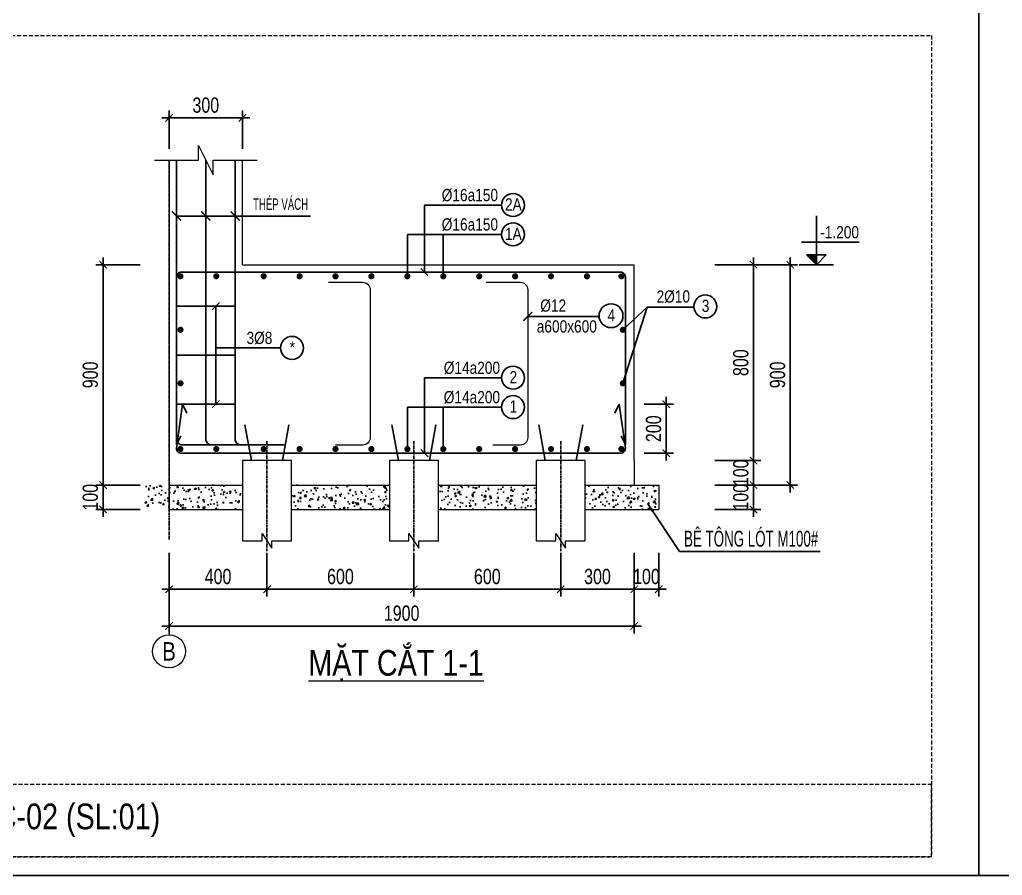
# Model space of a CAD drawing. Extents: x -165145 to 691808, y -202842 to 311040.
# Drawn here: x 294424 to 298438, y 62514 to 66010 of the extents above; entities that cross this region are included whole.
import ezdxf
from ezdxf.enums import TextEntityAlignment as Align

# ---------------------------------------------------------------- set-up
doc = ezdxf.new("R2010")
doc.units = 0
doc.header["$LTSCALE"] = 10
doc.header["$MEASUREMENT"] = 0
doc.linetypes.add('CENTER', pattern=[2, 1.25, -0.25, 0.25, -0.25])
doc.linetypes.add('HIDDEN', pattern=[2.3807, 1.587, -0.7937])
doc.layers.get('0').update_dxf_attribs({"linetype": 'CONTINUOUS'})
doc.layers.get('Defpoints').update_dxf_attribs({"color": 5, "linetype": 'CONTINUOUS'})
for name, color, linetype, lineweight in [('coc 20', 6, 'CONTINUOUS', 20), ('GE_KC_DIM', 1, 'CONTINUOUS', 20), ('GE_KC_NETKHUAT', 9, 'HIDDEN', 20), ('GE_KC_NETMANH', 8, 'CONTINUOUS', 20), ('GE_KC_NETTHAY', 2, 'CONTINUOUS', 20), ('GE_KC_TEXT', 4, 'CONTINUOUS', 20), ('TEXT', 4, 'CONTINUOUS', 20)]:
    doc.layers.add(name, color=color, linetype=linetype, lineweight=lineweight)
for name, color, linetype in [('GE_KC_CHI', 1, 'CONTINUOUS'), ('Grid line', 5, 'CONTINUOUS'), ('HATCH', 179, 'CONTINUOUS'), ('KCS_CHI', 1, 'CONTINUOUS'), ('KCS_HATCH', 201, 'CONTINUOUS'), ('REBAR', 6, 'CONTINUOUS')]:
    doc.layers.add(name, color=color, linetype=linetype)
doc.styles.add('GE_KC-Arial', font='arial.ttf', dxfattribs={"width": 0.75})
doc.styles.add('GE_KC_TEXT', font='arial.ttf', dxfattribs={"width": 0.8})
doc.styles.add('VNCC-Arial', font='arial.ttf', dxfattribs={"width": 0.8})
doc.dimstyles.new('GE_KC_DIM25', dxfattribs={"dimscale": 25, "dimtxt": 2.5, "dimasz": 1.2, "dimexe": 1.2, "dimexo": 0, "dimgap": 0.8, "dimtad": 1, "dimdec": 0, "dimzin": 1, "dimdsep": 46, "dimtxsty": 'GE_KC-Arial', "dimblk": 'ARCHTICK', "dimcen": 1.2, "dimdle": 1.2, "dimclrd": 1, "dimclre": 1, "dimclrt": 4, "dimadec": 0, "dimazin": 0, "dimtfac": 1, "dimtdec": 0, "dimtix": 1, "dimtmove": 2, "dimatfit": 3, "dimfxl": 0.15, "dimtvp": 0.833333, "dimtolj": 1, "dimtzin": 0, "dimarcsym": 0})
doc.dimstyles.new('GE_KC_DIM30', dxfattribs={"dimscale": 30, "dimtxt": 2, "dimasz": 1.2, "dimexe": 1.2, "dimexo": 0, "dimgap": 0.8, "dimtad": 1, "dimdec": 0, "dimzin": 1, "dimdsep": 46, "dimtxsty": 'GE_KC-Arial', "dimblk": 'ARCHTICK', "dimcen": 1.2, "dimdle": 1.2, "dimclrd": 1, "dimclre": 1, "dimclrt": 4, "dimadec": 0, "dimazin": 0, "dimtfac": 1, "dimtdec": 0, "dimtix": 1, "dimtmove": 2, "dimatfit": 3, "dimfxl": 0.15, "dimtvp": 0.833333, "dimtolj": 1, "dimtzin": 0, "dimarcsym": 0})

# ---------------------------------------------------------------- blocks, each defined once
blk = doc.blocks.new('_ArchTick')
at = {"color": 0, "linetype": 'ByBlock', "const_width": 0.15}
blk.add_lwpolyline([(-0.5, -0.5), (0.5, 0.5)], dxfattribs=at)
blk = doc.blocks.new('*D1134')
at = {"layer": 'Defpoints', "color": 0, "transparency": 16777216}
for p in [(295034.1, 63832.2), (295434.1, 63832.2), (295434.1, 63683)]:
    blk.add_point(p, dxfattribs=at)
at = {"layer": 'GE_KC_DIM', "color": 1, "lineweight": -2, "transparency": 16777216}
for p, q in [((295034.1, 63832.2), (295034.1, 63653)), ((295434.1, 63832.2), (295434.1, 63653)), ((295004.1, 63683), (295464.1, 63683))]:
    blk.add_line(p, q, dxfattribs=at)
at = {"layer": 'GE_KC_DIM', "color": 1, "lineweight": -2, "transparency": 16777216, "xscale": 30, "yscale": 30, "zscale": 30, "rotation": 180}
blk.add_blockref('_ArchTick', (295034.1, 63683), dxfattribs=at)
at = {"layer": 'GE_KC_DIM', "color": 1, "lineweight": -2, "transparency": 16777216, "xscale": 30, "yscale": 30, "zscale": 30}
blk.add_blockref('_ArchTick', (295434.1, 63683), dxfattribs=at)
at = {"layer": 'GE_KC_DIM', "color": 4, "transparency": 16777216, "insert": (295234.1, 63735), "char_height": 62.5, "attachment_point": 5, "style": 'GE_KC-Arial'}
blk.add_mtext('\\A1;400', dxfattribs=at)
blk = doc.blocks.new('*D1135')
at = {"layer": 'Defpoints', "color": 0, "transparency": 16777216}
for p in [(295434.1, 63832.2), (296034.1, 63832.2), (296034.1, 63683)]:
    blk.add_point(p, dxfattribs=at)
at = {"layer": 'GE_KC_DIM', "color": 1, "lineweight": -2, "transparency": 16777216}
for p, q in [((295434.1, 63832.2), (295434.1, 63653)), ((296034.1, 63832.2), (296034.1, 63653)), ((295404.1, 63683), (296064.1, 63683))]:
    blk.add_line(p, q, dxfattribs=at)
at = {"layer": 'GE_KC_DIM', "color": 1, "lineweight": -2, "transparency": 16777216, "xscale": 30, "yscale": 30, "zscale": 30, "rotation": 180}
blk.add_blockref('_ArchTick', (295434.1, 63683), dxfattribs=at)
at = {"layer": 'GE_KC_DIM', "color": 1, "lineweight": -2, "transparency": 16777216, "xscale": 30, "yscale": 30, "zscale": 30}
blk.add_blockref('_ArchTick', (296034.1, 63683), dxfattribs=at)
at = {"layer": 'GE_KC_DIM', "color": 4, "transparency": 16777216, "insert": (295734.1, 63735), "char_height": 62.5, "attachment_point": 5, "style": 'GE_KC-Arial'}
blk.add_mtext('\\A1;600', dxfattribs=at)
blk = doc.blocks.new('*D1136')
at = {"layer": 'Defpoints', "color": 0, "transparency": 16777216}
for p in [(295034.1, 63832.2), (296934.1, 63832.2), (296934.1, 63533)]:
    blk.add_point(p, dxfattribs=at)
at = {"layer": 'GE_KC_DIM', "color": 1, "lineweight": -2, "transparency": 16777216}
for p, q in [((295034.1, 63832.2), (295034.1, 63503)), ((296934.1, 63832.2), (296934.1, 63503)), ((295004.1, 63533), (296964.1, 63533))]:
    blk.add_line(p, q, dxfattribs=at)
at = {"layer": 'GE_KC_DIM', "color": 1, "lineweight": -2, "transparency": 16777216, "xscale": 30, "yscale": 30, "zscale": 30, "rotation": 180}
blk.add_blockref('_ArchTick', (295034.1, 63533), dxfattribs=at)
at = {"layer": 'GE_KC_DIM', "color": 1, "lineweight": -2, "transparency": 16777216, "xscale": 30, "yscale": 30, "zscale": 30}
blk.add_blockref('_ArchTick', (296934.1, 63533), dxfattribs=at)
at = {"layer": 'GE_KC_DIM', "color": 4, "transparency": 16777216, "insert": (295984.1, 63585), "char_height": 62.5, "attachment_point": 5, "style": 'GE_KC-Arial'}
blk.add_mtext('\\A1;1900', dxfattribs=at)
blk = doc.blocks.new('*D1137')
at = {"layer": 'Defpoints', "color": 0, "transparency": 16777216}
for p in [(296034.1, 63832.2), (296634.1, 63832.2), (296634.1, 63683)]:
    blk.add_point(p, dxfattribs=at)
at = {"layer": 'GE_KC_DIM', "color": 1, "lineweight": -2, "transparency": 16777216}
for p, q in [((296034.1, 63832.2), (296034.1, 63653)), ((296634.1, 63832.2), (296634.1, 63653)), ((296004.1, 63683), (296664.1, 63683))]:
    blk.add_line(p, q, dxfattribs=at)
at = {"layer": 'GE_KC_DIM', "color": 1, "lineweight": -2, "transparency": 16777216, "xscale": 30, "yscale": 30, "zscale": 30, "rotation": 180}
blk.add_blockref('_ArchTick', (296034.1, 63683), dxfattribs=at)
at = {"layer": 'GE_KC_DIM', "color": 1, "lineweight": -2, "transparency": 16777216, "xscale": 30, "yscale": 30, "zscale": 30}
blk.add_blockref('_ArchTick', (296634.1, 63683), dxfattribs=at)
at = {"layer": 'GE_KC_DIM', "color": 4, "transparency": 16777216, "insert": (296334.1, 63735), "char_height": 62.5, "attachment_point": 5, "style": 'GE_KC-Arial'}
blk.add_mtext('\\A1;600', dxfattribs=at)
blk = doc.blocks.new('*D1138')
at = {"layer": 'Defpoints', "color": 0, "transparency": 16777216}
for p in [(297263.4, 65009), (297263.4, 64209), (297421.6, 64209)]:
    blk.add_point(p, dxfattribs=at)
at = {"layer": 'GE_KC_DIM', "color": 1, "lineweight": -2, "transparency": 16777216}
for p, q in [((297421.6, 65039), (297421.6, 64179)), ((297263.4, 65009), (297451.6, 65009)), ((297263.4, 64209), (297451.6, 64209))]:
    blk.add_line(p, q, dxfattribs=at)
at = {"layer": 'GE_KC_DIM', "color": 1, "lineweight": -2, "transparency": 16777216, "xscale": 30, "yscale": 30, "zscale": 30}
for p, rotation in [((297421.6, 65009), 90), ((297421.6, 64209), 270)]:
    blk.add_blockref('_ArchTick', p, dxfattribs=dict(at, rotation=rotation))
at = {"layer": 'GE_KC_DIM', "color": 4, "transparency": 16777216, "insert": (297369.7, 64609), "char_height": 62.5, "attachment_point": 5, "rotation": 90, "style": 'GE_KC-Arial'}
blk.add_mtext('\\A1;800', dxfattribs=at)
blk = doc.blocks.new('*D1139')
at = {"layer": 'Defpoints', "color": 0, "transparency": 16777216}
for p in [(297263.4, 64209), (297263.4, 64109), (297421.6, 64109)]:
    blk.add_point(p, dxfattribs=at)
at = {"layer": 'GE_KC_DIM', "color": 1, "lineweight": -2, "transparency": 16777216}
for p, q in [((297421.6, 64209), (297421.6, 64239)), ((297263.4, 64209), (297451.6, 64209)), ((297421.6, 64209), (297421.6, 64109)), ((297263.4, 64109), (297451.6, 64109)), ((297421.6, 64109), (297421.6, 64079))]:
    blk.add_line(p, q, dxfattribs=at)
at = {"layer": 'GE_KC_DIM', "color": 1, "lineweight": -2, "transparency": 16777216, "xscale": 30, "yscale": 30, "zscale": 30}
for p, rotation in [((297421.6, 64209), 270), ((297421.6, 64109), 90)]:
    blk.add_blockref('_ArchTick', p, dxfattribs=dict(at, rotation=rotation))
at = {"layer": 'GE_KC_DIM', "color": 4, "transparency": 16777216, "insert": (297369.7, 64159), "char_height": 62.5, "attachment_point": 5, "rotation": 90, "style": 'GE_KC-Arial'}
blk.add_mtext('\\A1;100', dxfattribs=at)
blk = doc.blocks.new('*D1140')
at = {"layer": 'Defpoints', "color": 0, "transparency": 16777216}
for p in [(297263.4, 64109), (297263.4, 64009), (297421.6, 64009)]:
    blk.add_point(p, dxfattribs=at)
at = {"layer": 'GE_KC_DIM', "color": 1, "lineweight": -2, "transparency": 16777216}
for p, q in [((297263.4, 64109), (297451.6, 64109)), ((297421.6, 64109), (297421.6, 64139)), ((297421.6, 64109), (297421.6, 64009)), ((297263.4, 64009), (297451.6, 64009)), ((297421.6, 64009), (297421.6, 63979))]:
    blk.add_line(p, q, dxfattribs=at)
at = {"layer": 'GE_KC_DIM', "color": 1, "lineweight": -2, "transparency": 16777216, "xscale": 30, "yscale": 30, "zscale": 30}
for p, rotation in [((297421.6, 64109), 270), ((297421.6, 64009), 90)]:
    blk.add_blockref('_ArchTick', p, dxfattribs=dict(at, rotation=rotation))
at = {"layer": 'GE_KC_DIM', "color": 4, "transparency": 16777216, "insert": (297369.7, 64059), "char_height": 62.5, "attachment_point": 5, "rotation": 90, "style": 'GE_KC-Arial'}
blk.add_mtext('\\A1;100', dxfattribs=at)
blk = doc.blocks.new('*D1141')
at = {"layer": 'Defpoints', "color": 0, "transparency": 16777216}
for p in [(297263.4, 65009), (297263.4, 64109), (297571.6, 64109)]:
    blk.add_point(p, dxfattribs=at)
at = {"layer": 'GE_KC_DIM', "color": 1, "lineweight": -2, "transparency": 16777216}
for p, q in [((297571.6, 65039), (297571.6, 64079)), ((297263.4, 65009), (297601.6, 65009)), ((297263.4, 64109), (297601.6, 64109))]:
    blk.add_line(p, q, dxfattribs=at)
at = {"layer": 'GE_KC_DIM', "color": 1, "lineweight": -2, "transparency": 16777216, "xscale": 30, "yscale": 30, "zscale": 30}
for p, rotation in [((297571.6, 65009), 90), ((297571.6, 64109), 270)]:
    blk.add_blockref('_ArchTick', p, dxfattribs=dict(at, rotation=rotation))
at = {"layer": 'GE_KC_DIM', "color": 4, "transparency": 16777216, "insert": (297519.7, 64559), "char_height": 62.5, "attachment_point": 5, "rotation": 90, "style": 'GE_KC-Arial'}
blk.add_mtext('\\A1;900', dxfattribs=at)
blk = doc.blocks.new('*D1142')
at = {"layer": 'Defpoints', "color": 0, "transparency": 16777216}
for p in [(296634.1, 63832.2), (296934.1, 63832.2), (296934.1, 63683)]:
    blk.add_point(p, dxfattribs=at)
at = {"layer": 'GE_KC_DIM', "color": 1, "lineweight": -2, "transparency": 16777216}
for p, q in [((296634.1, 63832.2), (296634.1, 63653)), ((296934.1, 63832.2), (296934.1, 63653)), ((296604.1, 63683), (296964.1, 63683))]:
    blk.add_line(p, q, dxfattribs=at)
at = {"layer": 'GE_KC_DIM', "color": 1, "lineweight": -2, "transparency": 16777216, "xscale": 30, "yscale": 30, "zscale": 30, "rotation": 180}
blk.add_blockref('_ArchTick', (296634.1, 63683), dxfattribs=at)
at = {"layer": 'GE_KC_DIM', "color": 1, "lineweight": -2, "transparency": 16777216, "xscale": 30, "yscale": 30, "zscale": 30}
blk.add_blockref('_ArchTick', (296934.1, 63683), dxfattribs=at)
at = {"layer": 'GE_KC_DIM', "color": 4, "transparency": 16777216, "insert": (296784.1, 63735), "char_height": 62.5, "attachment_point": 5, "style": 'GE_KC-Arial'}
blk.add_mtext('\\A1;300', dxfattribs=at)
blk = doc.blocks.new('*D1143')
at = {"layer": 'Defpoints', "color": 0, "transparency": 16777216}
for p in [(296934.1, 63832.2), (297034.1, 63832.2), (297034.1, 63683)]:
    blk.add_point(p, dxfattribs=at)
at = {"layer": 'GE_KC_DIM', "color": 1, "lineweight": -2, "transparency": 16777216}
for p, q in [((296934.1, 63832.2), (296934.1, 63653)), ((297034.1, 63832.2), (297034.1, 63653)), ((296934.1, 63683), (296904.1, 63683)), ((296934.1, 63683), (297034.1, 63683)), ((297034.1, 63683), (297064.1, 63683))]:
    blk.add_line(p, q, dxfattribs=at)
at = {"layer": 'GE_KC_DIM', "color": 1, "lineweight": -2, "transparency": 16777216, "xscale": 30, "yscale": 30, "zscale": 30}
blk.add_blockref('_ArchTick', (296934.1, 63683), dxfattribs=at)
at = {"layer": 'GE_KC_DIM', "color": 1, "lineweight": -2, "transparency": 16777216, "xscale": 30, "yscale": 30, "zscale": 30, "rotation": 180}
blk.add_blockref('_ArchTick', (297034.1, 63683), dxfattribs=at)
at = {"layer": 'GE_KC_DIM', "color": 4, "transparency": 16777216, "insert": (296984.1, 63735), "char_height": 62.5, "attachment_point": 5, "style": 'GE_KC-Arial'}
blk.add_mtext('\\A1;100', dxfattribs=at)
blk = doc.blocks.new('*D1144')
at = {"layer": 'Defpoints', "color": 0, "transparency": 16777216}
for p in [(296975.4, 64439), (297065.3, 64439), (296975.4, 64239)]:
    blk.add_point(p, dxfattribs=at)
at = {"layer": 'GE_KC_DIM', "color": 1, "lineweight": -2, "transparency": 16777216}
for p, q in [((297065.3, 64209), (297065.3, 64469)), ((296975.4, 64439), (297095.3, 64439)), ((296975.4, 64239), (297095.3, 64239))]:
    blk.add_line(p, q, dxfattribs=at)
at = {"layer": 'GE_KC_DIM', "color": 1, "lineweight": -2, "transparency": 16777216, "xscale": 30, "yscale": 30, "zscale": 30}
for p, rotation in [((297065.3, 64439), 90), ((297065.3, 64239), 270)]:
    blk.add_blockref('_ArchTick', p, dxfattribs=dict(at, rotation=rotation))
at = {"layer": 'GE_KC_DIM', "color": 4, "transparency": 16777216, "insert": (297013.4, 64339), "char_height": 62.5, "attachment_point": 5, "rotation": 90, "style": 'GE_KC-Arial'}
blk.add_mtext('\\A1;200', dxfattribs=at)
blk = doc.blocks.new('COS_CD')
at = {"layer": 'KCS_HATCH'}
blk.add_hatch(color=256, dxfattribs=at).paths.add_polyline_path([(37.5, 50), (87.5, 0), (87.5, 50)])
at = {"layer": 'KCS_CHI'}
for p, q in [((0, 0), (175, 0)), ((37.5, 50), (137.5, 50)), ((87.5, 0), (37.5, 50)), ((87.5, 0), (87.5, 50)), ((87.5, 0), (137.5, 50))]:
    blk.add_line(p, q, dxfattribs=at)
blk = doc.blocks.new('*D1131')
at = {"layer": 'Defpoints', "color": 0, "transparency": 16777216}
for p in [(294764.7, 65009), (294915.4, 65009), (294915.4, 64109)]:
    blk.add_point(p, dxfattribs=at)
at = {"layer": 'GE_KC_DIM', "color": 1, "lineweight": -2, "transparency": 16777216}
for p, q in [((294764.7, 64079), (294764.7, 65039)), ((294915.4, 65009), (294734.7, 65009)), ((294915.4, 64109), (294734.7, 64109))]:
    blk.add_line(p, q, dxfattribs=at)
at = {"layer": 'GE_KC_DIM', "color": 1, "lineweight": -2, "transparency": 16777216, "xscale": 30, "yscale": 30, "zscale": 30}
for p, rotation in [((294764.7, 65009), 90), ((294764.7, 64109), 270)]:
    blk.add_blockref('_ArchTick', p, dxfattribs=dict(at, rotation=rotation))
at = {"layer": 'GE_KC_DIM', "color": 4, "transparency": 16777216, "insert": (294712.7, 64559), "char_height": 62.5, "attachment_point": 5, "rotation": 90, "style": 'GE_KC-Arial'}
blk.add_mtext('\\A1;900', dxfattribs=at)
blk = doc.blocks.new('*D1132')
at = {"layer": 'Defpoints', "color": 0, "transparency": 16777216}
for p in [(294915.4, 64109), (294764.7, 64009), (294915.4, 64009)]:
    blk.add_point(p, dxfattribs=at)
at = {"layer": 'GE_KC_DIM', "color": 1, "lineweight": -2, "transparency": 16777216}
for p, q in [((294915.4, 64109), (294734.7, 64109)), ((294764.7, 64109), (294764.7, 64139)), ((294764.7, 64109), (294764.7, 64009)), ((294915.4, 64009), (294734.7, 64009)), ((294764.7, 64009), (294764.7, 63979))]:
    blk.add_line(p, q, dxfattribs=at)
at = {"layer": 'GE_KC_DIM', "color": 1, "lineweight": -2, "transparency": 16777216, "xscale": 30, "yscale": 30, "zscale": 30}
for p, rotation in [((294764.7, 64109), 270), ((294764.7, 64009), 90)]:
    blk.add_blockref('_ArchTick', p, dxfattribs=dict(at, rotation=rotation))
at = {"layer": 'GE_KC_DIM', "color": 4, "transparency": 16777216, "insert": (294712.7, 64059), "char_height": 62.5, "attachment_point": 5, "rotation": 90, "style": 'GE_KC-Arial'}
blk.add_mtext('\\A1;100', dxfattribs=at)
blk = doc.blocks.new('*D1133')
at = {"layer": 'Defpoints', "color": 0, "transparency": 16777216}
for p in [(295334.1, 65609), (295034.1, 65482.7), (295334.1, 65482.7)]:
    blk.add_point(p, dxfattribs=at)
at = {"layer": 'GE_KC_DIM', "color": 1, "lineweight": -2, "transparency": 16777216}
for p, q in [((295034.1, 65482.7), (295034.1, 65639)), ((295334.1, 65482.7), (295334.1, 65639)), ((295004.1, 65609), (295364.1, 65609))]:
    blk.add_line(p, q, dxfattribs=at)
at = {"layer": 'GE_KC_DIM', "color": 1, "lineweight": -2, "transparency": 16777216, "xscale": 30, "yscale": 30, "zscale": 30, "rotation": 180}
blk.add_blockref('_ArchTick', (295034.1, 65609), dxfattribs=at)
at = {"layer": 'GE_KC_DIM', "color": 1, "lineweight": -2, "transparency": 16777216, "xscale": 30, "yscale": 30, "zscale": 30}
blk.add_blockref('_ArchTick', (295334.1, 65609), dxfattribs=at)
at = {"layer": 'GE_KC_DIM', "color": 4, "transparency": 16777216, "insert": (295184.1, 65660.9), "char_height": 62.5, "attachment_point": 5, "style": 'GE_KC-Arial'}
blk.add_mtext('\\A1;300', dxfattribs=at)
blk = doc.blocks.new('A$Cfd73a04e')
at = {"layer": 'coc 20', "color": 9}
blk.add_lwpolyline([(0, -228.5), (80, -228.5), (80, -198.5), (120, -258.5), (120, -228.5), (200, -228.5), (200, 100), (0, 100), (0, -228.5)], dxfattribs=at)
at = {"layer": 'Grid line', "linetype": 'CENTER'}
blk.add_line((100, 179.1), (100, -270), dxfattribs=at)
at = {"layer": 'REBAR'}
for points in [[(10.1, 245.6), (36.8, 100)], [(189.9, 245.6), (163.2, 100)]]:
    blk.add_lwpolyline(points, dxfattribs=at)

msp = doc.modelspace()

# ---------------------------------------------------------------- hatches: boundary and pattern name
at = {"layer": 'HATCH'}
h = msp.add_hatch(dxfattribs=at)
h.set_pattern_fill('AR-CONC', color=256, scale=10, style=0)
h.set_pattern_definition([(50, (87942.465, 514780.117), (71.726018, -6.2752135), [7.5, -82.5]), (355, (87942.465, 514780.12), (-13.875133, 75.219213), [6, -66]), (100.4514, (87948.44, 514779.594), (57.850938, 68.943954), [6.374019, -70.114211]), (46.1842, (87942.465, 514800.12), (106.724105, -16.551901), [11.25, -123.75]), (96.6356, (87951.36, 514798.74), (93.46627, 97.411787), [9.56103, -105.1713]), (351.1842, (87942.46, 514800.12), (93.466195, 97.41186), [9, -99]), (21, (87952.465, 514795.117), (59.690705, -40.261889), [7.5, -82.5]), (326, (87952.465, 514795.12), (24.331533, 72.515005), [6, -66]), (71.4514, (87957.44, 514791.76), (84.022263, 32.25305), [6.374019, -70.114211]), (37.5, (87942.465, 514780.117), (1.2159855, 33.2893854), [0, -65.2, 0, -67, 0, -66.25]), (7.5, (87942.465, 514780.117), (26.3069537, 39.4411712), [0, -38.2, 0, -63.7, 0, -25.25]), (327.5, (87920.165, 514780.117), (53.3822436, -2.2554872), [0, -25, 0, -78, 0, -103.5]), (317.5, (87910.165, 514780.117), (58.318617, 10.0104982), [0, -32.5, 0, -51.8, 0, -73.5])])
h.paths.add_polyline_path([(295044.05043, 64008.95525), (295044.05043, 64108.95525), (294934.05043, 64108.95525), (294934.05043, 64008.95525)])
h.paths.add_polyline_path([(295334.05043, 64008.95525), (295334.05043, 64108.95525), (295044.05043, 64108.95525), (295044.05043, 64008.95525)])
h.paths.add_polyline_path([(295534.05043, 64108.95525), (295534.05043, 64008.95525), (295934.05043, 64008.95525), (295934.05043, 64108.95525)])
h.paths.add_polyline_path([(296534.05043, 64008.95525), (296534.05043, 64108.95525), (296134.05043, 64108.95525), (296134.05043, 64008.95525)])
h = msp.add_hatch(dxfattribs=at)
h.set_pattern_fill('AR-CONC', color=256, scale=10, style=0)
h.set_pattern_definition([(50, (22623.017, 557895.79), (71.726018, -6.2752135), [7.5, -82.5]), (355, (22623.02, 557895.79), (-13.875133, 75.219213), [6, -66]), (100.4514, (22628.994, 557895.27), (57.850938, 68.943954), [6.374019, -70.114211]), (46.1842, (22623.02, 557915.79), (106.724105, -16.551901), [11.25, -123.75]), (96.6356, (22631.91, 557914.41), (93.46627, 97.411787), [9.561029, -105.1713]), (351.1842, (22623.02, 557915.79), (93.466195, 97.41186), [9, -99]), (21, (22633.017, 557910.79), (59.690705, -40.261889), [7.5, -82.5]), (326, (22633.02, 557910.79), (24.331533, 72.5150045), [6, -66]), (71.4514, (22637.99, 557907.435), (84.022263, 32.25305), [6.374019, -70.114211]), (37.5, (22623.017, 557895.79), (1.2159855, 33.2893854), [0, -65.2, 0, -67, 0, -66.25]), (7.5, (22623.017, 557895.79), (26.3069537, 39.4411712), [0, -38.2, 0, -63.7, 0, -25.25]), (327.5, (22600.717, 557895.79), (53.3822436, -2.2554872), [0, -25, 0, -78, 0, -103.5]), (317.5, (22590.717, 557895.79), (58.318617, 10.0104982), [0, -32.5, 0, -51.8, 0, -73.5])])
h.paths.add_polyline_path([(296734.05043, 64108.95525), (296734.05043, 64008.95525), (297034.05043, 64008.95525), (297034.05043, 64108.95525)])

# ---------------------------------------------------------------- linework, layer by layer
at = {"layer": 'coc 20', "flags": 128}
for points in [[(295685.44437, 64937.25157), (295825.77116, 64937.25157, -0.4142135624), (295855.77116, 64907.25157), (295855.77116, 64302.11882, -0.4142135624), (295825.77116, 64272.11882), (295713.41128, 64272.11882)], [(296329.14202, 64937.25157), (296469.46881, 64937.25157, -0.4142135624), (296499.46881, 64907.25157), (296499.46881, 64302.11882, -0.4142135624), (296469.46881, 64272.11882), (296357.10893, 64272.11882)]]:
    msp.add_lwpolyline(points, format="xyb", dxfattribs=at)
at = {"layer": 'Defpoints'}
for points in [[(290579.62104, 68971.82784), (298342.12104, 68971.82784), (298342.12104, 62514.32784), (290579.62104, 62514.32784)], [(298342.12104, 68971.82784), (306104.62104, 68971.82784), (306104.62104, 62514.32784), (298342.12104, 62514.32784)]]:
    msp.add_lwpolyline(points, close=True, dxfattribs=at)
at = {"layer": 'GE_KC_CHI', "linetype": 'Continuous'}
for p, q in [((296077.27438, 64978.95525), (296077.27438, 65252.97324)), ((296077.27438, 65252.97324), (296392.43667, 65252.97324)), ((295064.05043, 65208.04466), (295612.10782, 65208.04466)), ((296007.41608, 65132.97324), (296392.43667, 65132.97324)), ((296007.41608, 64961.79432), (296007.41608, 65132.97324)), ((296154.14738, 64961.79432), (296154.14738, 65132.97324)), ((295225.03047, 64839.86712), (295225.03047, 64439.86712)), ((296887.80389, 64743.23494), (296986.62285, 64835.65923)), ((296986.62285, 64835.65923), (296887.80389, 64524.67556)), ((296986.62285, 64835.65923), (297177.62653, 64835.65923)), ((296790.75863, 64797.7916), (296499.46881, 64797.7916)), ((295225.03047, 64669.29298), (295489.525, 64669.29298)), ((296077.27438, 64238.95525), (296077.27438, 64547.29509)), ((296077.27438, 64547.29509), (296392.43667, 64547.29509)), ((296007.41608, 64427.29509), (296392.43667, 64427.29509)), ((296007.41608, 64256.11617), (296007.41608, 64427.29509)), ((296154.14738, 64256.11617), (296154.14738, 64427.29509))]:
    msp.add_line(p, q, dxfattribs=at)
at = {"layer": 'GE_KC_CHI'}
for p, q in [((297678.14959, 65008.95525), (297678.14959, 65208.95525)), ((297618.14959, 65100.95525), (297853.31276, 65100.95525))]:
    msp.add_line(p, q, dxfattribs=at)
at = {"layer": 'GE_KC_CHI', "linetype": 'Continuous'}
for points, const_width in [([(295045.30043, 65226.79466), (295082.80043, 65189.29466)], 5.75), ([(295165.30043, 65226.79466), (295202.80043, 65189.29466)], 5.75), ([(295285.30043, 65226.79466), (295322.80043, 65189.29466)], 5.75), ([(296062.27438, 64993.95525), (296092.27438, 64963.95525)], 4.6), ([(295240.03047, 64854.86712), (295210.03047, 64824.86712)], 4.6), ([(296517.46881, 64815.7916), (296481.46881, 64779.7916)], 5.52), ([(295240.03047, 64454.86712), (295210.03047, 64424.86712)], 4.6)]:
    msp.add_lwpolyline(points, dxfattribs=dict(at, const_width=const_width))
for centre, radius in [((296439.31167, 65252.97324), 46.875), ((296439.31167, 65132.97324), 46.875), ((297224.41167, 64838.56036), 46.875), ((296839.41517, 64800.80878), 48.75), ((295536.4, 64669.29298), 46.875), ((296439.31167, 64547.29509), 46.875), ((296439.31167, 64427.29509), 46.875)]:
    msp.add_circle(centre, radius, dxfattribs=at)
at = {"layer": 'GE_KC_NETKHUAT'}
for points in [[(290795.01884, 65945.80115), (298149.11056, 65945.80115), (298149.11056, 62590.15269), (290795.01884, 62590.15269)], [(290795.01884, 62590.15269), (298149.11056, 62590.15269), (298149.11056, 62885.17879), (290795.01884, 62885.17879)]]:
    msp.add_lwpolyline(points, close=True, dxfattribs=at)
at = {"layer": 'GE_KC_NETMANH'}
msp.add_lwpolyline([(294974.05043, 65436.70287), (295154.05043, 65436.70287), (295154.05043, 65496.70287), (295214.05043, 65376.70287), (295214.05043, 65436.70287), (295394.05043, 65436.70287)], dxfattribs=at)
at = {"layer": 'GE_KC_NETTHAY'}
for p, q in [((295034.05043, 65436.70287), (295034.05043, 64008.95525)), ((295334.05043, 65008.95525), (295334.05043, 65436.70287)), ((295034.05043, 65308.95525), (295034.05043, 64008.95525)), ((295334.05043, 65008.95525), (296934.05043, 65008.95525)), ((296934.05043, 64208.95525), (296934.05043, 65008.95525)), ((296934.05043, 64208.95525), (296934.05043, 64108.95525)), ((295034.05043, 64108.95525), (295334.05043, 64108.95525)), ((295534.05043, 64108.95525), (295934.05043, 64108.95525)), ((296134.05043, 64108.95525), (296534.05043, 64108.95525)), ((296134.05043, 64108.95525), (296534.05043, 64108.95525)), ((296734.05043, 64108.95525), (297034.05043, 64108.95525)), ((297034.05043, 64108.95525), (297034.05043, 64008.95525)), ((295034.05043, 64008.95525), (295334.05043, 64008.95525)), ((295534.05043, 64008.95525), (295934.05043, 64008.95525)), ((296134.05043, 64008.95525), (296534.05043, 64008.95525)), ((296134.05043, 64008.95525), (296534.05043, 64008.95525)), ((296734.05043, 64008.95525), (297034.05043, 64008.95525))]:
    msp.add_line(p, q, dxfattribs=at)
at = {"layer": 'Grid line', "linetype": 'CENTER'}
msp.add_line((295034.05043, 65436.70287), (295034.05043, 63886.32232), dxfattribs=at)
at = {"layer": 'REBAR'}
for points in [[(295064.05043, 65436.70287), (295064.05043, 64297.11338, 0.4142135624), (295088.05043, 64273.11338), (295364.05043, 64273.11338)], [(295184.05043, 65436.70287), (295184.05043, 64297.11338, 0.4142135624), (295208.05043, 64273.11338), (295384.05043, 64273.11338)], [(295304.05043, 65436.70287), (295304.05043, 64297.11338, 0.4142135624), (295328.05043, 64273.11338), (295504.05043, 64273.11338)], [(295081.6517, 64309.49628), (295064.05043, 64273.49959), (295064.05043, 64958.95525, -0.4142135624), (295084.05043, 64978.95525), (296878.05631, 64978.95525, -0.4142135624), (296898.05631, 64958.95525), (296898.05631, 64273.49959), (296880.45504, 64309.49628)], [(295106.6517, 64402.95856), (295089.05043, 64438.95525), (295064.05043, 64258.95525, 0.4142135624), (295084.05043, 64238.95525), (296878.05631, 64238.95525, 0.4142135624), (296898.05631, 64258.95525), (296873.05631, 64438.95525), (296855.45504, 64402.95856)]]:
    msp.add_lwpolyline(points, format="xyb", dxfattribs=at)
at = {"layer": 'REBAR', "const_width": 12.5}
for points in [[(295074.04697, 64961.79432, 1), (295086.54697, 64961.79432, 1)], [(295220.77827, 64961.79432, 1), (295233.27827, 64961.79432, 1)], [(295414.24087, 64961.79432, 1), (295426.74087, 64961.79432, 1)], [(295560.97217, 64961.79432, 1), (295573.47217, 64961.79432, 1)], [(295707.70348, 64961.79432, 1), (295720.20348, 64961.79432, 1)], [(295854.43478, 64961.79432, 1), (295866.93478, 64961.79432, 1)], [(296001.16608, 64961.79432, 1), (296013.66608, 64961.79432, 1)], [(296147.89738, 64961.79432, 1), (296160.39738, 64961.79432, 1)], [(296294.62868, 64961.79432, 1), (296307.12868, 64961.79432, 1)], [(296441.35999, 64961.79432, 1), (296453.85999, 64961.79432, 1)], [(296588.09129, 64961.79432, 1), (296600.59129, 64961.79432, 1)], [(296734.82259, 64961.79432, 1), (296747.32259, 64961.79432, 1)], [(296888.05977, 64961.79432, -1), (296875.55977, 64961.79432, -1)], [(295074.55142, 64743.23494, 1), (295087.05142, 64743.23494, 1)], [(296894.05389, 64743.23494, -1), (296881.55389, 64743.23494, -1)], [(295074.55142, 64524.67556, 1), (295087.05142, 64524.67556, 1)], [(296894.05389, 64524.67556, -1), (296881.55389, 64524.67556, -1)], [(295074.04697, 64256.11617, -1), (295086.54697, 64256.11617, -1)], [(295220.77827, 64256.11617, -1), (295233.27827, 64256.11617, -1)], [(295414.24087, 64256.11617, -1), (295426.74087, 64256.11617, -1)], [(295560.97217, 64256.11617, -1), (295573.47217, 64256.11617, -1)], [(295707.70348, 64256.11617, -1), (295720.20348, 64256.11617, -1)], [(295854.43478, 64256.11617, -1), (295866.93478, 64256.11617, -1)], [(296001.16608, 64256.11617, -1), (296013.66608, 64256.11617, -1)], [(296147.89738, 64256.11617, -1), (296160.39738, 64256.11617, -1)], [(296294.62868, 64256.11617, -1), (296307.12868, 64256.11617, -1)], [(296441.35999, 64256.11617, -1), (296453.85999, 64256.11617, -1)], [(296588.09129, 64256.11617, -1), (296600.59129, 64256.11617, -1)], [(296734.82259, 64256.11617, -1), (296747.32259, 64256.11617, -1)], [(296888.05977, 64256.11617, 1), (296875.55977, 64256.11617, 1)]]:
    msp.add_lwpolyline(points, format="xyb", close=True, dxfattribs=at)
at = {"layer": 'REBAR'}
for points in [[(295064.05043, 64839.86712), (295304.05043, 64839.86712)], [(295064.05043, 64639.86712), (295304.05043, 64639.86712)], [(295064.05043, 64439.86712), (295304.05043, 64439.86712)]]:
    msp.add_lwpolyline(points, dxfattribs=at)
at = {"layer": 'TEXT', "color": 7}
msp.add_line((295034.05043, 63533.04669), (295034.05043, 63497.04669), dxfattribs=at)
at = {"layer": 'TEXT', "color": 8, "const_width": 4.6}
msp.add_lwpolyline([(296062.27438, 64253.95525), (296092.27438, 64223.95525)], dxfattribs=at)
at = {"layer": 'TEXT', "color": 7}
msp.add_circle((295034.05043, 63429.54669), 67.5, dxfattribs=at)

# ---------------------------------------------------------------- block references
at = {"layer": 'GE_KC_CHI', "xscale": 0.8, "yscale": 0.8, "zscale": 0.8}
msp.add_blockref('COS_CD', (297608.14959, 65008.95525), dxfattribs=at)
at = {"layer": 'GE_KC_TEXT'}
for p in [(295334.05043, 64108.95525), (295934.05043, 64108.95525), (296534.05043, 64108.95525)]:
    msp.add_blockref('A$Cfd73a04e', p, dxfattribs=at)

# ---------------------------------------------------------------- texts
at = {"layer": 'GE_KC_TEXT', "style": 'GE_KC_TEXT'}
for s, height, width, p in [('%%C16a150', 50, 0.8, (296147.95656, 65268.75149)), ('THÉP VÁCH', 46.875, 0.6, (295377.15851, 65233.31841)), ('%%C16a150', 50, 0.8, (296147.95656, 65148.75149)), ('-1.200', 50, 0.8, (297693.99576, 65116.95525)), ('2%%C10', 50, 0.8, (297025.52815, 64854.3386)), ('%%C12', 50, 0.8, (296550.4091, 64817.21815)), ('a600x600', 50, 0.8, (296536.20012, 64731.9683)), ('3%%C8', 50, 0.8, (295350.44353, 64685.07123)), ('%%C14a200', 50, 0.8, (296156.14941, 64563.07334)), ('%%C14a200', 50, 0.8, (296156.14941, 64443.07334)), ('BÊ TÔNG LÓT M100#', 65, 0.6, (297137.81082, 63857.31175))]:
    msp.add_text(s, height=height, dxfattribs=dict(at, width=width)).set_placement(p)
at = {"layer": 'GE_KC_TEXT', "color": 4, "style": 'GE_KC_TEXT', "width": 0.8}
for s, p in [('2A', (296440.45034, 65230.42178)), ('1A', (296440.45034, 65110.42178)), ('3', (297225.55033, 64816.0089)), ('4', (296840.59938, 64777.35526)), ('*', (295537.53866, 64646.74152)), ('2', (296440.45034, 64524.74363)), ('1', (296440.45034, 64404.74363))]:
    msp.add_text(s, height=50, dxfattribs=at).set_placement(p, align=Align.CENTER)
at = {"layer": 'TEXT', "style": 'VNCC-Arial', "width": 0.8}
msp.add_text('B', height=75, dxfattribs=at).set_placement((295034.05043, 63429.54669), align=Align.MIDDLE_CENTER)
for s, p in [('%%UMẶT CẮT 1-1', (295961.51285, 63330.07578)), ('CHI TIẾT ĐÀI CỌC ĐC-02 (SL:01)', (294098.20415, 62702.55479))]:
    msp.add_text(s, height=105, dxfattribs=at).set_placement(p, align=Align.CENTER)

# ---------------------------------------------------------------- dimensions: what is measured, and where the dimension line sits
at = {"layer": 'GE_KC_DIM'}
for base, p1, p2, picture, middle in [((295334.05043, 65608.96138), (295034.05043, 65482.70444), (295334.05043, 65482.70444), '*D1133', (295184.05043, 65660.89351)), ((295434.05043, 63683.04669), (295034.05043, 63832.16296), (295434.05043, 63832.16296), '*D1134', (295234.05043, 63734.9575)), ((296934.05043, 63533.04669), (295034.05043, 63832.16296), (296934.05043, 63832.16296), '*D1136', (295984.05043, 63584.9575)), ((296034.05043, 63683.04669), (295434.05043, 63832.16296), (296034.05043, 63832.16296), '*D1135', (295734.05043, 63734.9575)), ((296634.05043, 63683.04669), (296034.05043, 63832.16296), (296634.05043, 63832.16296), '*D1137', (296334.05043, 63734.9575)), ((296934.05043, 63683.04669), (296634.05043, 63832.16296), (296934.05043, 63832.16296), '*D1142', (296784.05043, 63734.97881)), ((297034.05043, 63683.04669), (296934.05043, 63832.16296), (297034.05043, 63832.16296), '*D1143', (296984.05043, 63734.9575))]:
    dim = msp.add_linear_dim(base=base, p1=p1, p2=p2, dimstyle='GE_KC_DIM25', dxfattribs=at)
    dim.commit()
    dim.dimension.update_dxf_attribs({"geometry": picture, "text_midpoint": middle})
for base, p1, p2, picture, middle in [((294764.65678, 65008.95525), (294915.43013, 64108.95525), (294915.43013, 65008.95525), '*D1131', (294712.74597, 64558.95525)), ((297421.57253, 64208.95525), (297263.38313, 65008.95525), (297263.38313, 64208.95525), '*D1138', (297369.66172, 64608.95525)), ((297571.57253, 64108.95525), (297263.38313, 65008.95525), (297263.38313, 64108.95525), '*D1141', (297519.66172, 64558.95525)), ((297065.31549, 64438.95525), (296975.37384, 64238.95525), (296975.37384, 64438.95525), '*D1144', (297013.40468, 64338.95525)), ((297421.57253, 64108.95525), (297263.38313, 64208.95525), (297263.38313, 64108.95525), '*D1139', (297369.66172, 64158.95525)), ((294764.65678, 64008.95525), (294915.43013, 64108.95525), (294915.43013, 64008.95525), '*D1132', (294712.74597, 64058.95525)), ((297421.57253, 64008.95525), (297263.38313, 64108.95525), (297263.38313, 64008.95525), '*D1140', (297369.66172, 64058.95525))]:
    dim = msp.add_linear_dim(base=base, p1=p1, p2=p2, angle=90, dimstyle='GE_KC_DIM25', dxfattribs=at)
    dim.commit()
    dim.dimension.update_dxf_attribs({"geometry": picture, "text_midpoint": middle})

# ---------------------------------------------------------------- leaders
at = {"layer": 'GE_KC_TEXT'}
msp.add_leader([(296990.18311, 64032.16501), (297119.47208, 63837.04618), (297693.88296, 63837.04618)], dimstyle='GE_KC_DIM30', override={"dimgap": 0.8, "dimtad": 0}, dxfattribs=at)

doc.saveas('drawing.dxf')
